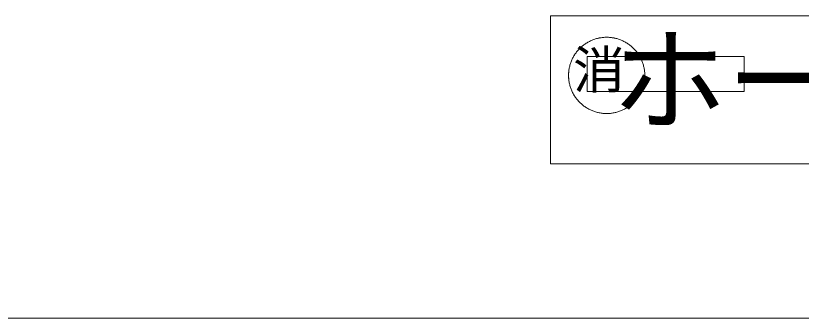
# Model space of a CAD drawing. Units: millimetres, scale not verified. Extents: x -26608 to 26608, y -19482 to 19482.
# Drawn here: x -2395 to 2058, y 17768 to 19482 of the extents above; entities that cross this region are included whole.
import ezdxf
from ezdxf.enums import TextEntityAlignment as Align

# ---------------------------------------------------------------- set-up
doc = ezdxf.new("R2010")
doc.units = ezdxf.units.MM
doc.header["$LTSCALE"] = 100
for name, color, linetype, lineweight in [('0-0_0', 7, 'Continuous', 18), ('0-1___', 7, 'Continuous', 18), ('0-2___-1', 7, 'Continuous', 18)]:
    doc.layers.add(name, color=color, linetype=linetype, lineweight=lineweight)
doc.styles.add('ＭＳ ゴシック', font='')
doc.styles.get('ＭＳ ゴシック').set_extended_font_data('MS Gothic')

# ---------------------------------------------------------------- blocks, each defined once
blk = doc.blocks.new('____')
at = {"layer": '0-0_0'}
blk.add_line((18070.9, 17850.1), (-22854, 17850.1), dxfattribs=at)
at = {"layer": '0-1___'}
for p in [(1277.4, 19564.1), (5468.4, 18725.9)]:
    blk.add_line(p, (1277.4, 18725.9), dxfattribs=at)
at = {"layer": '0-1___', "color": 1}
for p in [(1485.2, 19333.3), (2375.4, 19135.3)]:
    blk.add_line(p, (1485.2, 19135.3), dxfattribs=at)
at = {"layer": '0-1___'}
blk.add_lwpolyline([(5468.4, 18725.9), (5468.4, 19564.1), (1277.4, 19564.1)], dxfattribs=at)
at = {"layer": '0-1___', "color": 1}
for points in [[(1426.2, 19358.9), (1429.5, 19363), (1432.9, 19367.1), (1436.4, 19371.1), (1440, 19374.9), (1443.7, 19378.7), (1447.5, 19382.4), (1451.4, 19386), (1455.4, 19389.6), (1459.4, 19393), (1463.6, 19396.3), (1467.8, 19399.5), (1472.1, 19402.6), (1476.5, 19405.6), (1480.9, 19408.5), (1485.4, 19411.3), (1490, 19413.9), (1494.7, 19416.5), (1499.4, 19418.9), (1504.1, 19421.3), (1508.9, 19423.5), (1513.8, 19425.6), (1518.7, 19427.5), (1523.7, 19429.4), (1528.7, 19431.1), (1533.8, 19432.7), (1538.9, 19434.2), (1544, 19435.5), (1549.1, 19436.8), (1554.3, 19437.9), (1559.5, 19438.8), (1564.8, 19439.7), (1570, 19440.4), (1575.3, 19441), (1580.6, 19441.4), (1585.9, 19441.7), (1591.2, 19441.9), (1596.5, 19442), (1601.8, 19441.9), (1607.1, 19441.7)], [(1607.1, 19441.7), (1612.4, 19441.4), (1617.6, 19441), (1622.9, 19440.4), (1628.2, 19439.7), (1633.4, 19438.8), (1638.6, 19437.9), (1643.8, 19436.8), (1649, 19435.5), (1654.1, 19434.2), (1659.2, 19432.7), (1664.2, 19431.1), (1669.2, 19429.4), (1674.2, 19427.5), (1679.1, 19425.6), (1684, 19423.5), (1688.8, 19421.3), (1693.6, 19418.9), (1698.3, 19416.5), (1702.9, 19413.9), (1707.5, 19411.3), (1712, 19408.5), (1716.5, 19405.6), (1720.8, 19402.6), (1725.1, 19399.5), (1729.4, 19396.3), (1733.5, 19393), (1737.6, 19389.6), (1741.5, 19386), (1745.4, 19382.4), (1749.2, 19378.7), (1752.9, 19374.9), (1756.5, 19371.1), (1760, 19367.1), (1763.4, 19363), (1766.8, 19358.9), (1770, 19354.7), (1773.1, 19350.4), (1776.1, 19346), (1779, 19341.6)], [(1389.8, 19163.3), (1388.3, 19168.4), (1386.9, 19173.5), (1385.7, 19178.7), (1384.6, 19183.9), (1383.7, 19189.1), (1382.8, 19194.3), (1382.1, 19199.6), (1381.5, 19204.8), (1381.1, 19210.1), (1380.7, 19215.4), (1380.5, 19220.7), (1380.5, 19226), (1380.5, 19231.3), (1380.7, 19236.6), (1381.1, 19241.9), (1381.5, 19247.2), (1382.1, 19252.4), (1382.8, 19257.7), (1383.7, 19262.9), (1384.6, 19268.1), (1385.7, 19273.3), (1386.9, 19278.5), (1388.3, 19283.6), (1389.8, 19288.7), (1391.4, 19293.8), (1393.1, 19298.8), (1394.9, 19303.7), (1396.9, 19308.7), (1399, 19313.5), (1401.2, 19318.4), (1403.5, 19323.1), (1406, 19327.8), (1408.5, 19332.5), (1411.2, 19337), (1414, 19341.6), (1416.9, 19346), (1419.9, 19350.4), (1423, 19354.7), (1426.2, 19358.9)], [(2375.4, 19135.3), (2375.4, 19333.3), (1485.2, 19333.3)], [(1779, 19341.6), (1781.7, 19337), (1784.4, 19332.5), (1787, 19327.8), (1789.4, 19323.1), (1791.7, 19318.4), (1793.9, 19313.5), (1796, 19308.7), (1798, 19303.7), (1799.8, 19298.8), (1801.6, 19293.8), (1803.2, 19288.7), (1804.6, 19283.6), (1806, 19278.5), (1807.2, 19273.3), (1808.3, 19268.1), (1809.3, 19262.9), (1810.1, 19257.7), (1810.8, 19252.4), (1811.4, 19247.2), (1811.9, 19241.9), (1812.2, 19236.6), (1812.4, 19231.3)], [(1812.4, 19231.3), (1812.5, 19226), (1812.4, 19220.7), (1812.2, 19215.4), (1811.9, 19210.1), (1811.4, 19204.8), (1810.8, 19199.6), (1810.1, 19194.3), (1809.3, 19189.1), (1808.3, 19183.9), (1807.2, 19178.7), (1806, 19173.5), (1804.6, 19168.4), (1803.2, 19163.3), (1801.6, 19158.2), (1799.8, 19153.2), (1798, 19148.3), (1796, 19143.3), (1793.9, 19138.5), (1791.7, 19133.7), (1789.4, 19128.9), (1787, 19124.2), (1784.4, 19119.5), (1781.7, 19115), (1779, 19110.4), (1776.1, 19106), (1773.1, 19101.6), (1770, 19097.3), (1766.8, 19093.1), (1763.4, 19089), (1760, 19084.9), (1756.5, 19080.9), (1752.9, 19077.1), (1749.2, 19073.3), (1745.4, 19069.6), (1741.5, 19066), (1737.6, 19062.4), (1733.5, 19059), (1729.4, 19055.7), (1725.1, 19052.5)], [(1528.7, 19020.9), (1523.7, 19022.6), (1518.7, 19024.5), (1513.8, 19026.4), (1508.9, 19028.5), (1504.1, 19030.7), (1499.4, 19033.1), (1494.7, 19035.5), (1490, 19038.1), (1485.4, 19040.7), (1480.9, 19043.5), (1476.5, 19046.4), (1472.1, 19049.4), (1467.8, 19052.5), (1463.6, 19055.7), (1459.4, 19059), (1455.4, 19062.4), (1451.4, 19066), (1447.5, 19069.6), (1443.7, 19073.3), (1440, 19077.1), (1436.4, 19080.9), (1432.9, 19084.9), (1429.5, 19089), (1426.2, 19093.1), (1423, 19097.3), (1419.9, 19101.6), (1416.9, 19106), (1414, 19110.4), (1411.2, 19115), (1408.5, 19119.5), (1406, 19124.2), (1403.5, 19128.9), (1401.2, 19133.7), (1399, 19138.5), (1396.9, 19143.3), (1394.9, 19148.3), (1393.1, 19153.2), (1391.4, 19158.2), (1389.8, 19163.3)], [(1725.1, 19052.5), (1720.8, 19049.4), (1716.5, 19046.4), (1712, 19043.5), (1707.5, 19040.7), (1702.9, 19038.1), (1698.3, 19035.5), (1693.6, 19033.1), (1688.8, 19030.7), (1684, 19028.5), (1679.1, 19026.4), (1674.2, 19024.5), (1669.2, 19022.6), (1664.2, 19020.9), (1659.2, 19019.3), (1654.1, 19017.8), (1649, 19016.5), (1643.8, 19015.3), (1638.6, 19014.2), (1633.4, 19013.2), (1628.2, 19012.3), (1622.9, 19011.6), (1617.6, 19011), (1612.4, 19010.6), (1607.1, 19010.3), (1601.8, 19010.1), (1596.5, 19010), (1591.2, 19010.1), (1585.9, 19010.3), (1580.6, 19010.6), (1575.3, 19011), (1570, 19011.6), (1564.8, 19012.3), (1559.5, 19013.2), (1554.3, 19014.2), (1549.1, 19015.3), (1544, 19016.5), (1538.9, 19017.8), (1533.8, 19019.3), (1528.7, 19020.9)]]:
    blk.add_lwpolyline(points, dxfattribs=at)

msp = doc.modelspace()

# ---------------------------------------------------------------- linework, layer by layer
at = {"layer": '0-1___'}
msp.add_lwpolyline([(635.6, 18643.8), (4826.6, 18643.8), (4826.6, 19482), (635.6, 19482)], close=True, dxfattribs=at)
at = {"layer": '0-1___', "color": 1}
for points in [[(787.7, 19281), (791.1, 19285), (794.6, 19289), (798.2, 19292.9), (801.9, 19296.7), (805.7, 19300.4), (809.6, 19304), (813.6, 19307.5), (817.6, 19310.9), (821.8, 19314.2), (826, 19317.5), (830.3, 19320.6), (834.7, 19323.6), (839.1, 19326.5), (843.6, 19329.2), (848.2, 19331.9), (852.8, 19334.5), (857.5, 19336.9), (862.3, 19339.2), (867.1, 19341.4), (872, 19343.5), (876.9, 19345.5), (881.9, 19347.3), (886.9, 19349.1), (892, 19350.7), (897.1, 19352.1), (902.2, 19353.5), (907.3, 19354.7), (912.5, 19355.8), (917.7, 19356.8), (923, 19357.6), (928.2, 19358.3), (933.5, 19358.9), (938.8, 19359.4), (944.1, 19359.7), (949.4, 19359.9), (954.7, 19360), (960, 19359.9), (965.3, 19359.7), (970.6, 19359.4)], [(970.6, 19359.4), (975.8, 19358.9), (981.1, 19358.3), (986.4, 19357.6), (991.6, 19356.8), (996.8, 19355.8), (1002, 19354.7), (1007.1, 19353.5), (1012.3, 19352.1), (1017.4, 19350.7), (1022.4, 19349.1), (1027.4, 19347.3), (1032.4, 19345.5), (1037.3, 19343.5), (1042.2, 19341.4), (1047, 19339.2), (1051.8, 19336.9), (1056.5, 19334.5), (1061.1, 19331.9), (1065.7, 19329.2), (1070.2, 19326.5), (1074.7, 19323.6), (1079, 19320.6), (1083.3, 19317.5), (1087.6, 19314.2), (1091.7, 19310.9), (1095.7, 19307.5), (1099.7, 19304), (1103.6, 19300.4), (1107.4, 19296.7), (1111.1, 19292.9), (1114.7, 19289), (1118.2, 19285), (1121.6, 19281), (1124.9, 19276.9), (1128.2, 19272.6), (1131.3, 19268.3), (1134.3, 19264), (1137.2, 19259.5), (1139.9, 19255)], [(746.5, 19086.4), (745.1, 19091.5), (743.9, 19096.6), (742.8, 19101.8), (741.8, 19107), (741, 19112.3), (740.3, 19117.5), (739.7, 19122.8), (739.2, 19128.1), (738.9, 19133.4), (738.7, 19138.7), (738.7, 19144), (738.7, 19149.3), (738.9, 19154.6), (739.2, 19159.9), (739.7, 19165.1), (740.3, 19170.4), (741, 19175.7), (741.8, 19180.9), (742.8, 19186.1), (743.9, 19191.3), (745.1, 19196.4), (746.5, 19201.6), (748, 19206.7), (749.6, 19211.7), (751.3, 19216.7), (753.1, 19221.7), (755.1, 19226.6), (757.2, 19231.5), (759.4, 19236.3), (761.7, 19241.1), (764.2, 19245.8), (766.7, 19250.4), (769.4, 19255), (772.2, 19259.5), (775.1, 19264), (778.1, 19268.3), (781.2, 19272.6), (784.4, 19276.9), (787.7, 19281)], [(1139.9, 19255), (1142.6, 19250.4), (1145.2, 19245.8), (1147.6, 19241.1), (1149.9, 19236.3), (1152.1, 19231.5), (1154.2, 19226.6), (1156.2, 19221.7), (1158, 19216.7), (1159.8, 19211.7), (1161.4, 19206.7), (1162.8, 19201.6), (1164.2, 19196.4), (1165.4, 19191.3), (1166.5, 19186.1), (1167.5, 19180.9), (1168.3, 19175.7), (1169, 19170.4), (1169.6, 19165.1), (1170.1, 19159.9), (1170.4, 19154.6), (1170.6, 19149.3), (1170.7, 19144)], [(1170.7, 19144), (1170.6, 19138.7), (1170.4, 19133.4), (1170.1, 19128.1), (1169.6, 19122.8), (1169, 19117.5), (1168.3, 19112.3), (1167.5, 19107), (1166.5, 19101.8), (1165.4, 19096.6), (1164.2, 19091.5), (1162.8, 19086.4), (1161.4, 19081.3), (1159.8, 19076.2), (1158, 19071.2), (1156.2, 19066.2), (1154.2, 19061.3), (1152.1, 19056.4), (1149.9, 19051.6), (1147.6, 19046.8), (1145.2, 19042.1), (1142.6, 19037.5), (1139.9, 19032.9), (1137.2, 19028.4), (1134.3, 19024), (1131.3, 19019.6), (1128.2, 19015.3), (1124.9, 19011.1), (1121.6, 19006.9), (1118.2, 19002.9), (1114.7, 18998.9), (1111.1, 18995), (1107.4, 18991.2), (1103.6, 18987.5), (1099.7, 18983.9), (1095.7, 18980.4), (1091.7, 18977), (1087.6, 18973.7), (1083.3, 18970.5), (1079, 18967.4)], [(881.9, 18940.6), (876.9, 18942.4), (872, 18944.4), (867.1, 18946.5), (862.3, 18948.7), (857.5, 18951), (852.8, 18953.5), (848.2, 18956), (843.6, 18958.7), (839.1, 18961.5), (834.7, 18964.4), (830.3, 18967.4), (826, 18970.5), (821.8, 18973.7), (817.6, 18977), (813.6, 18980.4), (809.6, 18983.9), (805.7, 18987.5), (801.9, 18991.2), (798.2, 18995), (794.6, 18998.9), (791.1, 19002.9), (787.7, 19006.9), (784.4, 19011.1), (781.2, 19015.3), (778.1, 19019.6), (775.1, 19024), (772.2, 19028.4), (769.4, 19032.9), (766.7, 19037.5), (764.2, 19042.1), (761.7, 19046.8), (759.4, 19051.6), (757.2, 19056.4), (755.1, 19061.3), (753.1, 19066.2), (751.3, 19071.2), (749.6, 19076.2), (748, 19081.3), (746.5, 19086.4)], [(1079, 18967.4), (1074.7, 18964.4), (1070.2, 18961.5), (1065.7, 18958.7), (1061.1, 18956), (1056.5, 18953.5), (1051.8, 18951), (1047, 18948.7), (1042.2, 18946.5), (1037.3, 18944.4), (1032.4, 18942.4), (1027.4, 18940.6), (1022.4, 18938.9), (1017.4, 18937.3), (1012.3, 18935.8), (1007.1, 18934.4), (1002, 18933.2), (996.8, 18932.1), (991.6, 18931.1), (986.4, 18930.3), (981.1, 18929.6), (975.8, 18929), (970.6, 18928.5), (965.3, 18928.2), (960, 18928), (954.7, 18928), (949.4, 18928), (944.1, 18928.2), (938.8, 18928.5), (933.5, 18929), (928.2, 18929.6), (923, 18930.3), (917.7, 18931.1), (912.5, 18932.1), (907.3, 18933.2), (902.2, 18934.4), (897.1, 18935.8), (892, 18937.3), (886.9, 18938.9), (881.9, 18940.6)]]:
    msp.add_lwpolyline(points, dxfattribs=at)
msp.add_lwpolyline([(843.4, 19053.2), (1733.6, 19053.2), (1733.6, 19251.2), (843.4, 19251.2)], close=True, dxfattribs=at)
at = {"layer": '0-2___-1'}
msp.add_line((-23458.2, 17768), (17391.5, 17768), dxfattribs=at)

# ---------------------------------------------------------------- block references
at = {"layer": '0-1___'}
msp.add_blockref('____', (-641.8, -82), dxfattribs=at)

# ---------------------------------------------------------------- texts
at = {"layer": '0-1___', "style": 'ＭＳ ゴシック'}
for s, height, p in [('ホールA 2', 476, (984, 18738.3)), ('消', 214.2, (764.2, 19005.2))]:
    msp.add_text(s, height=height, dxfattribs=at).set_placement(p, align=Align.BOTTOM_LEFT)

doc.saveas('drawing.dxf')
